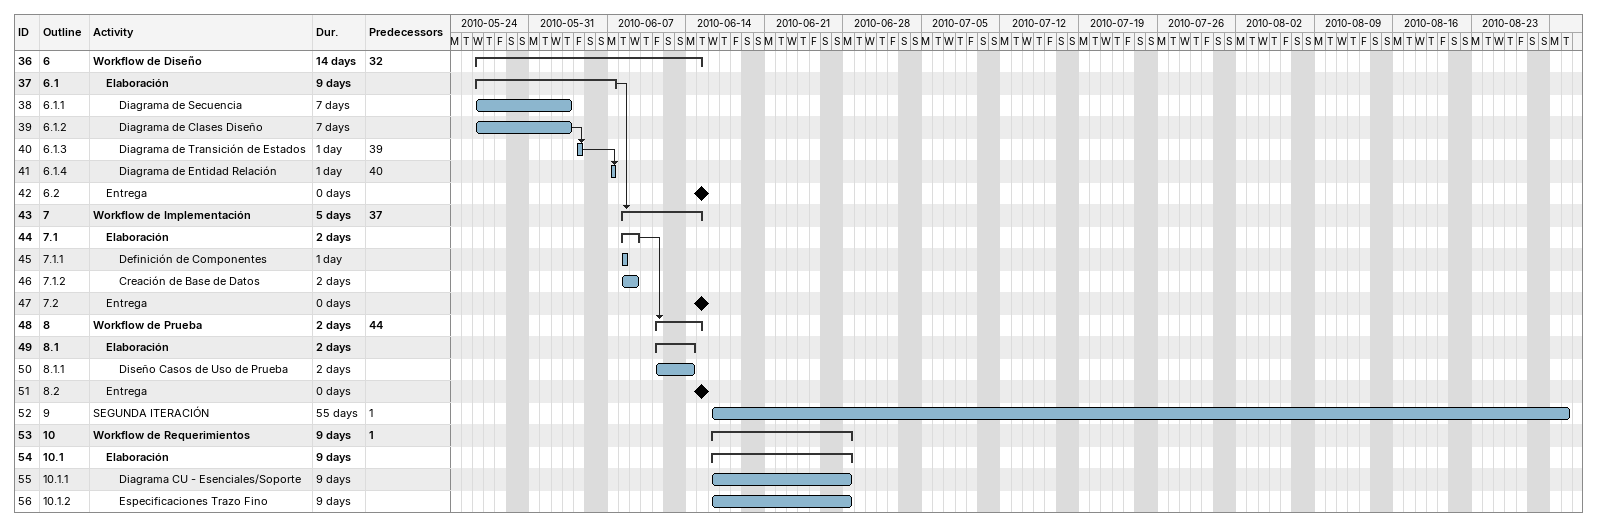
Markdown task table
| ID | WBS | Task | Duration | Start | Finish | Predecessors |
|---|---|---|---|---|---|---|
| 36 | 6 | **Workflow de Diseño** | 14d | 2010-05-26 | 2010-06-15 | 32 |
| 37 | 6.1 | **Elaboración** | 9d | 2010-05-26 | 2010-06-07 |  |
| 38 | 6.1.1 | Diagrama de Secuencia | 7d | 2010-05-26 | 2010-06-03 |  |
| 39 | 6.1.2 | Diagrama de Clases Diseño | 7d | 2010-05-26 | 2010-06-03 |  |
| 40 | 6.1.3 | Diagrama de Transición de Estados | 1d | 2010-06-04 | 2010-06-04 | 39 |
| 41 | 6.1.4 | Diagrama de Entidad Relación | 1d | 2010-06-07 | 2010-06-07 | 40 |
| 42 | 6.2 | Entrega | 0d | 2010-06-15 | 2010-06-15 |  |
| 43 | 7 | **Workflow de Implementación** | 5d | 2010-06-08 | 2010-06-15 | 37 |
| 44 | 7.1 | **Elaboración** | 2d | 2010-06-08 | 2010-06-09 |  |
| 45 | 7.1.1 | Definición de Componentes | 1d | 2010-06-08 | 2010-06-08 |  |
| 46 | 7.1.2 | Creación de Base de Datos | 2d | 2010-06-08 | 2010-06-09 |  |
| 47 | 7.2 | Entrega | 0d | 2010-06-15 | 2010-06-15 |  |
| 48 | 8 | **Workflow de Prueba** | 2d | 2010-06-11 | 2010-06-15 | 44 |
| 49 | 8.1 | **Elaboración** | 2d | 2010-06-11 | 2010-06-14 |  |
| 50 | 8.1.1 | Diseño Casos de Uso de Prueba | 2d | 2010-06-11 | 2010-06-14 |  |
| 51 | 8.2 | Entrega | 0d | 2010-06-15 | 2010-06-15 |  |
| 52 | 9 | SEGUNDA ITERACIÓN | 55d | 2010-06-16 | 2010-08-31 | 1 |
| 53 | 10 | **Workflow de Requerimientos** | 9d | 2010-06-16 | 2010-06-28 | 1 |
| 54 | 10.1 | **Elaboración** | 9d | 2010-06-16 | 2010-06-28 |  |
| 55 | 10.1.1 | Diagrama CU - Esenciales/Soporte | 9d | 2010-06-16 | 2010-06-28 |  |
| 56 | 10.1.2 | Especificaciones Trazo Fino | 9d | 2010-06-16 | 2010-06-28 |  |
